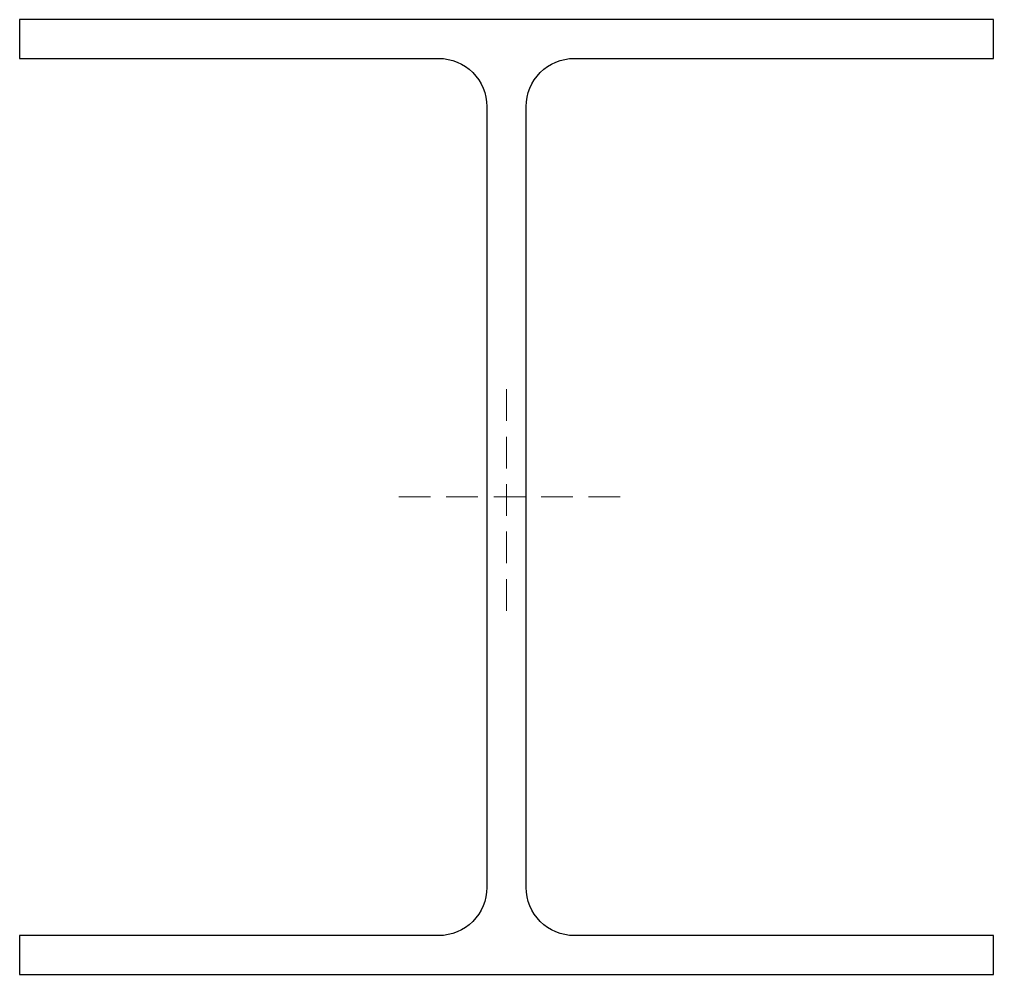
# Model space of a CAD drawing. Header units: millimetres. Extents: x -154 to 154, y -151 to 151.
import ezdxf

# ---------------------------------------------------------------- set-up
doc = ezdxf.new("R2010")
doc.units = ezdxf.units.MM
doc.linetypes.add('DASHED', pattern=[0.75, 0.5, -0.25])
doc.layers.add('ref', color=251, linetype='DASHED', lineweight=5, plot=False)

msp = doc.modelspace()

# ---------------------------------------------------------------- linework, layer by layer
msp.add_lwpolyline([(153.9, 138.55), (153.9, 150.85), (-153.9, 150.85), (-153.9, 138.55), (-21.4, 138.55, -0.414214), (-6.2, 123.35), (-6.2, -123.35, -0.414214), (-21.4, -138.55), (-153.9, -138.55), (-153.9, -150.85), (153.9, -150.85), (153.9, -138.55), (21.4, -138.55, -0.414214), (6.2, -123.35), (6.2, 123.35, -0.414214), (21.4, 138.55)], format="xyb", close=True)
at = {"layer": 'ref', "linetype": 'DASHED', "ltscale": 20}
for p, q in [((0, -35.95), (0, 35.95)), ((35.95, 0), (-35.95, 0))]:
    msp.add_line(p, q, dxfattribs=at)

doc.saveas('drawing.dxf')
